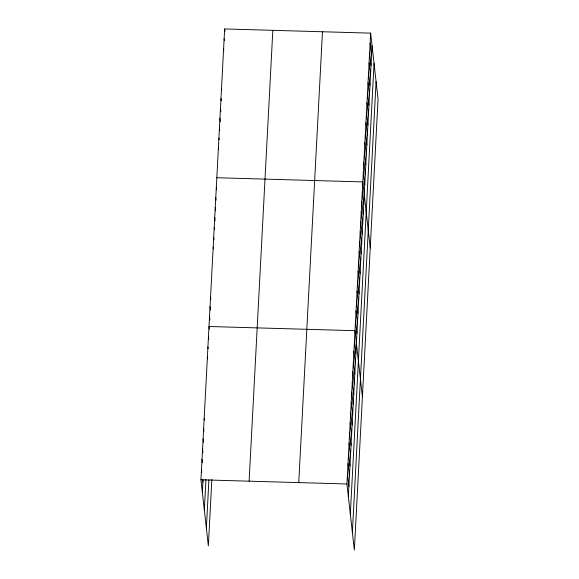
<?xml version="1.0" encoding="UTF-8"?>
<svg xmlns="http://www.w3.org/2000/svg" width="579" height="579" viewBox="0 0 579 579"><rect width="100%" height="100%" fill="white"/><g stroke="black" fill="none" stroke-linecap="round" stroke-linejoin="round"><path stroke-width="0.87" d="M211.842 479.441L208.353 545.867L200.942 479.796L224.652 28.95L370.647 33.133L378.058 99.204L354.348 550.05L346.937 483.979L370.647 33.133M202.361 492.44L203.026 479.665M204.336 510.07L205.95 479.412M206.37 528.236L208.925 479.694M249.115 481.171L272.832 30.332M298.757 482.596L322.474 31.751M348.355 496.623L372.065 45.777M350.331 514.253L374.048 63.408M352.365 532.419L376.082 81.574M216.828 177.731L362.823 181.915L370.234 247.986M200.942 479.796L346.937 483.979M370.126 43.049L371.544 55.7M369.605 52.971L371.023 65.615M369.084 62.887L370.502 75.538M368.562 72.809L369.981 85.453M368.041 82.725L369.46 95.376M367.52 92.647L368.939 105.291M366.999 102.563L368.418 115.207M366.478 112.478L367.897 125.129M365.957 122.401L367.376 135.045M365.436 132.316L366.854 144.967M364.908 142.239L366.326 154.882M364.386 152.154L365.805 164.805M363.865 162.077L365.284 174.72M363.344 171.992L364.763 184.643M362.302 191.83L363.721 204.474M361.781 201.745L363.199 214.396M361.26 211.668L362.678 224.312M360.739 221.583L362.157 234.234M360.218 231.506L361.636 244.15M359.697 241.421L361.115 254.072M359.168 251.344L360.587 263.988M358.647 261.259L360.066 273.91M358.126 271.175L359.545 283.826M357.605 281.097L359.023 293.741M357.084 291.013L358.502 303.664M356.563 300.935L357.981 313.579M356.042 310.851L357.46 323.502M355.52 320.773L356.939 333.417M362.411 396.76L354.999 330.689L209.005 326.505L209.287 329.038M354.457 340.908L355.875 353.559M353.921 351.127L355.34 363.778M353.385 361.347L354.804 373.998M352.85 371.566L354.268 384.21M352.307 381.785L353.726 394.429M351.771 392.005L353.19 404.649M351.236 402.224L352.654 414.868M350.7 412.443L352.119 425.087M350.157 422.663L351.576 435.307M349.622 432.882L351.04 445.526M349.086 443.101L350.505 455.745M348.544 453.321L349.962 465.965M348.008 463.54L349.427 476.184M347.472 473.76L348.891 486.403M224.652 28.95L224.942 31.476M224.131 38.865L224.319 40.552M223.61 48.788L223.798 50.474M221.525 88.464L221.714 90.15M221.004 98.379L221.287 100.912M220.483 108.302L220.86 111.675M219.962 118.217L220.338 121.59M219.434 128.133L219.723 130.666M218.913 138.055L219.101 139.742M218.392 147.971L218.58 149.657M216.307 187.647L216.495 189.333M215.786 197.562L216.068 200.095M215.265 207.485L215.641 210.857M214.744 217.4L215.12 220.773M214.223 227.323L214.505 229.849M213.694 237.238L213.984 239.771M213.173 247.161L213.362 248.847M210.568 296.752L210.85 299.278M210.047 306.667L210.423 310.04M209.526 316.59L209.902 319.963M208.462 336.725L208.751 339.258M207.926 346.944L208.114 348.63M207.391 357.163L207.579 358.85M204.163 418.479L204.351 420.166M203.627 428.699L203.909 431.225M203.091 438.918L203.468 442.291M202.549 449.138L202.932 452.51M202.013 459.357L202.389 462.73M201.478 469.576L201.76 472.102M202.614 479.694L202.896 482.22"/></g></svg>
